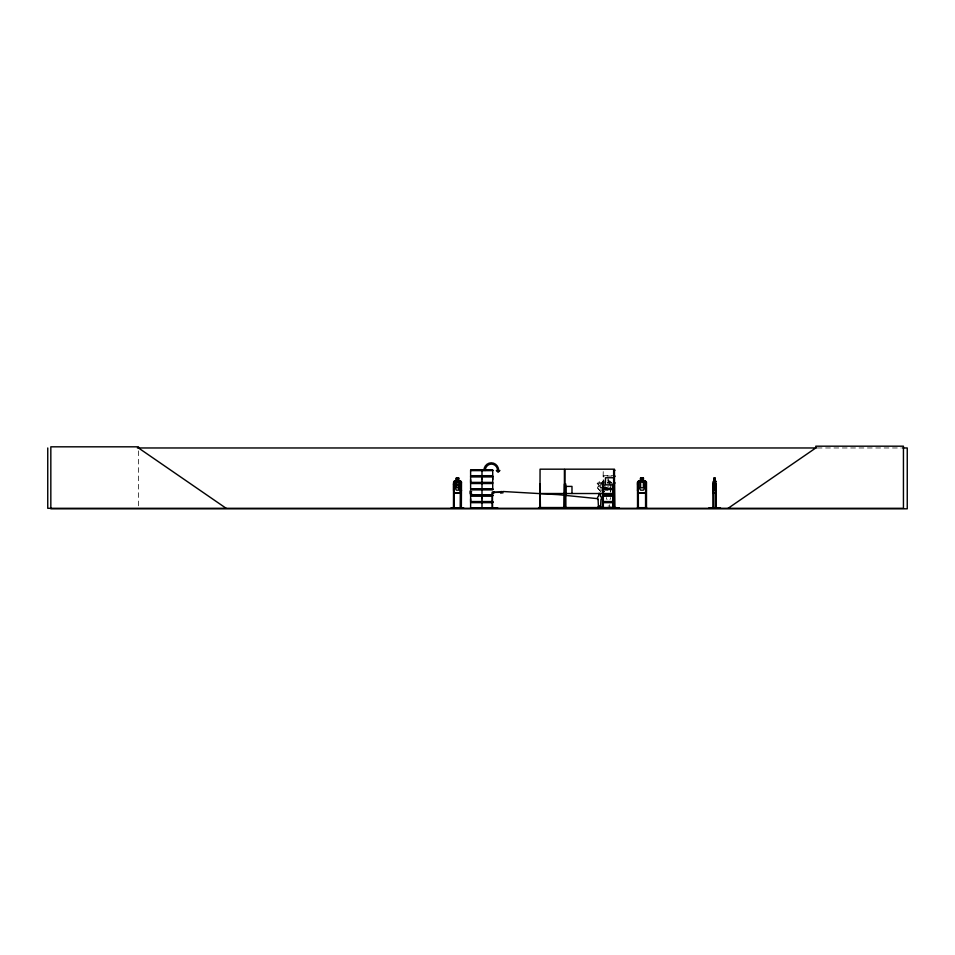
<?xml version="1.0" encoding="UTF-8"?>
<svg xmlns="http://www.w3.org/2000/svg" width="955" height="955" viewBox="0 0 955 955"><rect width="100%" height="100%" fill="white"/><g stroke="black" fill="none" stroke-linecap="round" stroke-linejoin="round"><path stroke-width="0.72" stroke-dasharray="4.78 3.58" d="M603.25 479.601L603.25 482.43L603.202 476.545M611.821 476.068L603.154 476.068L603.25 470.624M603.25 475.709L612.955 475.686M609.517 507.38L609.66 504.777M606.616 488.996L607.225 488.363L603.56 487.348L602.39 483.648L602.653 487.313C598.857 484.949 597.794 488.494 602.712 488.208L603.632 491.873M603.93 482.788L603.154 482.788L604.014 482.394M611.045 490.178L610.352 492.159L610.913 484.842M603.178 476.044L603.93 476.414M603.178 482.752L603.25 492.291M608.049 489.76L609.815 489.76M603.393 481.081L597.77 487.074L597.818 488.506L603.25 494.189M602.533 491.121L602.486 482.144L603.918 481.177M604.157 491.837L603.584 488.22L606.64 489.103M597.77 487.074L599.143 485.641M817.253 447.967L901.353 447.967M603.25 476.808L604.014 476.808M603.369 481.081L605.303 481.081M608.06 478.18L608.06 481.177L609.994 481.177L610.949 482.18L610.949 491.121M603.882 482.144L602.426 482.144L601.125 483.517L599.119 481.404L597.102 483.517L599.274 485.641L598.94 487.396L602.701 491.348L605.315 491.992L607.189 490.011L606.592 487.265M611.009 482.132L610.006 481.081L608.156 481.081L608.192 478.085M602.462 482.251L603.835 482.251M607.464 482.394L611.773 482.394M607.44 482.788L611.821 482.788M603.19 483.194L603.93 483.135M607.44 483.135L611.821 483.135M604.014 483.528L603.226 483.385M602.438 483.97L603.321 483.97M605.398 487.766L608.06 487.766L608.06 482.18M609.254 487.838L610.591 490.667M603.226 489.211L611.785 489.211M603.226 489.414L611.785 489.438M603.25 489.76L611.773 489.76M603.154 492.088L602.462 490.178L603.369 493.15M608.037 506.043L608.968 506.043M608.06 481.177L609.493 482.18L609.493 487.766L608.06 490.166L605.398 490.166L603.978 487.766L603.978 482.18M605.649 486.274L602.832 483.302L601.161 483.66L599.119 481.547M597.914 488.471L603.297 494.105M610.161 486.823L610.257 491.121M602.581 482.191L602.581 490.166M138.499 450.903L138.499 506.83M610.472 497.603A2.029 2.029 0 0 1 609.947 499.561M607.07 499.561A2.029 2.029 0 0 1 606.544 497.603M599.143 482.251L597.937 483.517L598.606 484.221L599.812 482.955L599.143 482.251M601.829 484.364L599.955 486.346L603.703 490.297L605.577 488.315L601.829 484.364M611.773 488.769L603.25 488.769L611.785 488.912"/><path stroke-width="1.43" d="M492.72 501.542L470.612 501.542L470.624 498.749M470.612 482.394L470.612 476.808L492.72 476.808L492.708 482.394L470.612 482.394L470.624 479.601M481.989 498.749L481.989 495.943L481.989 501.542M481.989 479.601L481.989 476.808L481.989 482.394M492.708 479.601L492.708 476.808M610.066 508.287L610.066 507.666M598.582 508.144L597.758 508.287L619.186 508.179L600.982 507.797M501.029 492.076L493.651 492.386L501.112 492.326M715.558 493.15L715.964 490.178L715.653 493.15L713.385 493.15L713.194 490.178M486.179 508.287L497.555 507.845L470.576 508.287M708.932 507.845L720.476 507.845M603.154 508.132L603.106 507.415M713.504 481.177L713.218 490.166M460.549 493.15L461.492 490.178L460.596 493.15L454.389 493.15M502.784 491.515L502.784 493.126M451.106 507.845L463.641 507.845M600.516 508.287L600.791 508.275M600.922 508.227L600.791 506.974L600.993 508.299M603.345 508.239L603.321 492.553M492.171 508.287L492.279 492.84M492.577 508.227L492.41 493.09M564.835 508.179L564.966 469.18L613.635 469.18L613.635 508.299M454.473 481.081L453.589 482.144L453.589 490.178L454.449 493.15M607.416 508.287L606.986 507.821M539.945 508.239L540.064 469.18L564.405 469.18L564.441 508.299L564.357 507.415M599 493.293L598.487 496.373A2.029 2.029 0 0 0 598.069 499.561L598.487 507.38L600.516 507.38L600.946 499.561A2.029 2.029 0 0 0 600.516 496.373L600.015 493.293M458.782 478.18L456.287 478.18L456.335 481.177L455.034 482.18L455.034 487.766L456.335 490.166L458.782 490.166L460.095 487.766L460.095 482.18L458.782 481.177M728.116 508.299L815.785 447.967L815.785 446.188L903.442 446.188L903.442 508.299L47.75 508.299L47.75 447.967M598.176 508.299L597.985 506.974L598.224 507.821M610.161 508.251L610.364 507.415C610.269 509.027 608.49 507.857 610.269 508.275M637.236 508.239L638.37 507.415M470.576 488.924L492.732 489.211M137.377 447.967L816.239 447.967M902.773 447.967L907.25 447.967L907.25 508.812L50.83 508.812L50.83 446.821L138.499 446.821L138.499 447.967L226.156 508.299M470.6 470.063L492.732 470.063M613.838 470.051L614.638 470.063M613.874 470.266L614.638 470.266M470.624 470.624L492.708 470.624M613.826 470.624L614.614 470.624M613.85 475.686L614.626 475.686M470.529 476.068L492.804 476.068M613.934 476.068L614.71 476.068M470.529 476.414L492.804 476.414M613.934 476.414L614.71 476.414M613.85 476.808L614.626 476.808M613.588 477.751L605.47 477.751L605.47 484.842L613.588 484.842M714.018 478.085L715.044 478.085L715.009 481.177M643.395 478.18L640.602 478.18L640.602 481.177L639.098 482.18L639.098 487.766L640.602 490.166L643.395 490.166L644.888 487.766L644.888 482.18L643.395 481.177L643.491 478.085L640.495 478.085L640.495 481.081L638.453 481.081L637.51 482.144L637.546 508.299M714.053 478.18L715.009 478.18M454.413 481.081L456.251 481.081M458.818 481.081L460.573 481.081M643.491 481.081L645.437 481.081L646.487 482.132L646.487 508.299M714.113 481.081L713.122 482.191L713.11 508.299M714.949 481.081L715.641 481.081M454.461 481.177L460.537 481.177L461.492 482.132L461.349 508.299M713.409 481.177L715.629 481.177M715.952 508.299L715.534 481.177M613.85 482.394L614.626 482.394M470.529 482.788L492.804 482.788M613.934 482.788L614.71 482.788M470.529 483.135L492.804 483.135M613.934 483.135L614.71 483.135M613.85 483.528L614.626 483.528M453.398 483.97L454.27 483.97L454.198 508.299M461.349 483.97L460.465 483.97L460.382 508.299M540.064 483.97L540.411 508.299L540.53 507.415M564.405 483.97L564.035 508.299M564.966 483.97L565.79 483.97L565.885 508.299M613.647 483.97L612.812 483.97L612.728 508.299M614.459 483.97L614.781 508.299M637.451 483.97L638.274 483.97L638.37 508.299M646.392 483.97L645.568 483.97L645.568 508.299L645.473 507.415L646.487 507.415M713.17 483.97L713.755 508.299M470.624 488.769L492.708 488.769L492.72 483.528L470.612 483.528L470.612 488.912L492.732 488.912M470.6 489.402L492.732 489.402M470.624 489.76L492.708 489.76M453.589 490.178L454.508 493.055L460.537 493.055M470.075 490.966L470.099 493.962M471.615 491.574L470.66 491.574L470.66 493.365L471.615 493.365M492.386 491.825L492.446 492.84M713.409 493.055L715.629 493.055M540.064 493.52L564.405 493.52M564.966 493.52L613.635 493.52M470.612 494.821L492.72 494.821M603.238 494.821L613.862 494.821M470.529 495.215L492.804 495.215M603.154 495.215L613.934 495.215M470.529 495.561L492.804 495.561M603.154 495.561L613.934 495.561M492.72 495.943L470.612 495.943L470.612 501.542M603.238 495.943L613.862 495.943M603.238 501.542L613.862 501.542M470.529 501.924L492.804 501.924M603.154 501.924L613.934 501.924M470.529 502.27L492.804 502.27M603.154 502.27L613.934 502.27M492.72 502.664L470.612 502.664L470.612 508.06M603.238 502.664L613.862 502.664M460.382 507.415L461.42 507.415M713.11 507.415L713.791 508.299M715.617 507.415L716.298 507.415M598.845 507.654L600.158 507.654M638.37 507.666L645.473 507.666M470.624 507.905L497.555 507.845M597.985 507.821L619.186 507.845M503.213 491.515L558.293 494.666L597.543 498.653L598.069 499.561M613.85 508.227L613.743 507.415M646.392 482.18L645.389 481.177L638.501 481.177L637.606 482.191L637.606 490.166L638.501 493.055L645.389 493.055L646.392 490.166L645.461 493.15L638.429 493.15L637.51 490.178M460.513 481.081L461.492 482.132M455.857 481.081L460.835 492.41M715.546 481.081L715.94 482.18M713.588 487.766L714.053 490.166L714.913 490.166L714.949 478.085M716.298 508.299L716.238 483.97L715.653 508.299M715.987 483.97L716.059 508.299M714.113 478.085L713.457 508.299L713.313 507.415M646.296 507.415L646.296 508.299M638.179 507.415L638.179 508.299M616.082 508.299L616.082 507.547L538.632 507.547L538.632 508.299M614.471 469.18L614.459 508.299M611.128 507.415L611.128 508.299M610.949 508.299L610.961 507.415L610.83 508.299M603.405 507.415L603.405 508.299M602.653 507.415L602.641 508.299M602.533 492.553L602.51 508.299M602.342 507.415L602.342 508.299M599.967 507.821L599.967 506.043L599.036 506.043L599.036 507.821M571.985 493.508L571.985 486.405L565.647 486.405L565.647 493.508M565.694 507.415L565.694 508.299M565.062 507.415L565.062 508.299M563.939 507.415L563.939 508.299M540.112 507.415L540.112 508.299M482 470.29L481.989 475.686M481.989 483.528L482 488.912M482 489.438L481.989 494.821M481.989 502.664L482 508.06M461.193 483.97L461.193 508.299M461.062 507.415L461.086 508.299M460.728 507.415L460.752 508.299M460.62 483.97L460.537 508.299M458.734 481.177L458.818 478.085L456.204 478.085L456.287 481.177M454.353 508.299L454.353 507.415L453.315 507.415L453.315 508.299M454.114 483.97L454.114 508.299M453.685 507.415L453.661 508.299M453.553 483.97L453.47 508.299M483.899 470.493A7.664 7.389 -90 0 1 491.288 462.817A7.664 7.389 -90 0 1 498.677 470.493L499.895 470.493L498.128 472.259L496.337 470.493L497.579 470.493A6.399 6.172 -90 0 0 491.407 464.082A6.399 6.172 -90 0 0 485.236 470.493M500.754 492.028C501.005 495.979 501.757 489.473 500.754 492.028M492.732 470.29L470.6 470.278L470.624 475.686L492.72 475.686L492.72 470.29M458.352 478.682L456.776 478.682L456.776 479.685L458.352 479.685L458.352 478.682M642.894 478.682L641.103 478.682L641.103 479.685L642.894 479.685L642.894 478.682M714.758 478.682L714.209 479.685L714.758 478.682M458.782 482.18L456.335 482.18L456.335 487.766L458.782 487.766L458.782 482.18M643.395 482.18L640.602 482.18L640.602 487.766L643.395 487.766L643.395 482.18M714.913 482.18L714.053 482.18L714.053 487.766L714.913 487.766L714.913 482.18M493.747 491.622L493.687 493.019L493.747 491.622"/></g></svg>
